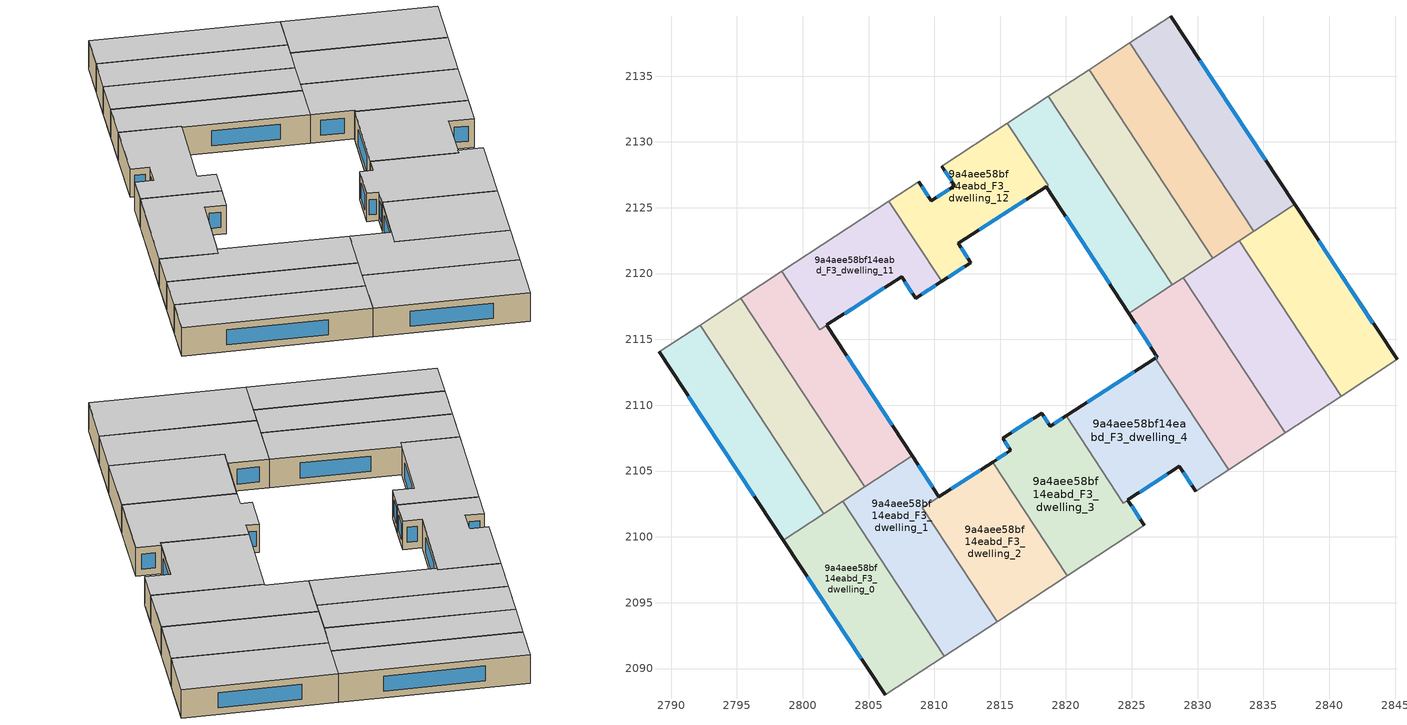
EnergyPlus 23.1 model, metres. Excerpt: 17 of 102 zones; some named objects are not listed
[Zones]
9a4aee58bf14eabd_F3_dwelling_0
 floor to 9a4aee58bf14eabd_F2_dwelling_0 (EU_floor_Construction): 2803.04,2102.7 2810.77,2090.94 2806.28,2088 2798.53,2099.74 z9
 wall outside (EU_wall_Construction): 2798.53,2099.74 2806.28,2088 z9:12
 wall to 9a4aee58bf14eabd_F3_dwelling_1 (EU_wall_Construction): 2810.77,2090.94 2803.04,2102.7 z9:12
 wall adiabatic (EU_wall_Construction): 2806.28,2088 2810.77,2090.94 z9:12
 wall to 9a4aee58bf14eabd_F3_dwelling_8 (EU_wall_Construction): 2801.61,2101.76 2798.53,2099.74 z9:12
 wall to 9a4aee58bf14eabd_F3_dwelling_9 (EU_wall_Construction): 2803.04,2102.7 2801.61,2101.76 z9:12
 window (EU_Window_Construction): 2800.35,2096.98 2804.46,2090.75 z9.7:11.3
 ceiling to 9a4aee58bf14eabd_F4_dwelling_0 (EU_floor_Construction): 2810.77,2090.94 2803.04,2102.7 2798.53,2099.74 2806.28,2088 z12
9a4aee58bf14eabd_F3_dwelling_1
 floor to 9a4aee58bf14eabd_F2_dwelling_1 (EU_floor_Construction): 2814.44,2105.68 2809.09,2102.21 2814.77,2093.56 2810.77,2090.94 2803.04,2102.7 2808.3,2106.16 2810.34,2103.03 z9
 wall outside (EU_wall_Construction): 2814.44,2105.68 2810.34,2103.03 2808.3,2106.16 z9:12
 wall to 9a4aee58bf14eabd_F3_dwelling_2 (EU_wall_Construction): 2814.77,2093.56 2809.09,2102.21 2814.44,2105.68 z9:12
 wall adiabatic (EU_wall_Construction): 2810.77,2090.94 2814.77,2093.56 z9:12
 wall to 9a4aee58bf14eabd_F3_dwelling_10 (EU_wall_Construction): 2808.3,2106.16 2804.71,2103.8 z9:12
 wall to 9a4aee58bf14eabd_F3_dwelling_9 (EU_wall_Construction): 2804.71,2103.8 2803.04,2102.7 z9:12
 window (EU_Window_Construction): 2809.86,2103.76 2808.78,2105.42 / 2813.48,2105.06 2811.3,2103.65 z9.7:11.3
 ceiling to 9a4aee58bf14eabd_F4_dwelling_1 (EU_floor_Construction): 2814.77,2093.56 2809.09,2102.21 2814.44,2105.68 2810.34,2103.03 2808.3,2106.16 2803.04,2102.7 2810.77,2090.94 z12
9a4aee58bf14eabd_F3_dwelling_10
 floor to 9a4aee58bf14eabd_F2_dwelling_10 (EU_floor_Construction): 2801.84,2116.09 2808.3,2106.16 2804.71,2103.8 2795.3,2118.13 2798.4,2120.16 2801.3,2115.75 z9
 wall outside (EU_wall_Construction): 2808.3,2106.16 2801.84,2116.09 z9:12
 wall to 9a4aee58bf14eabd_F3_dwelling_9 (EU_wall_Construction): 2795.3,2118.13 2804.71,2103.8 z9:12
 wall adiabatic (EU_wall_Construction): 2798.4,2120.16 2795.3,2118.13 z9:12
 wall to 9a4aee58bf14eabd_F3_dwelling_11 (EU_wall_Construction): 2801.84,2116.09 2801.3,2115.75 2798.4,2120.16 z9:12
 window (EU_Window_Construction): 2806.79,2108.49 2803.36,2113.76 z9.7:11.3
 ceiling to 9a4aee58bf14eabd_F4_dwelling_10 (EU_floor_Construction): 2808.3,2106.16 2801.84,2116.09 2801.3,2115.75 2798.4,2120.16 2795.3,2118.13 2804.71,2103.8 z12
9a4aee58bf14eabd_F3_dwelling_11
 floor to 9a4aee58bf14eabd_F2_dwelling_11 (EU_floor_Construction): 2806.55,2125.5 2810.55,2119.4 2808.59,2118.13 2807.52,2119.77 2801.3,2115.75 2798.4,2120.16 z9
 wall outside (EU_wall_Construction): 2801.84,2116.1 2807.52,2119.77 2808.59,2118.13 2810.55,2119.4 z9:12
 wall adiabatic (EU_wall_Construction): 2806.55,2125.5 2798.4,2120.16 z9:12
 wall to 9a4aee58bf14eabd_F3_dwelling_12 (EU_wall_Construction): 2810.55,2119.4 2806.55,2125.5 z9:12
 window (EU_Window_Construction): 2809.05,2118.43 2810.09,2119.1 / 2807.77,2119.38 2808.34,2118.51 / 2803.18,2116.96 2806.19,2118.91 z9.7:11.3
 ceiling to 9a4aee58bf14eabd_F4_dwelling_11 (EU_floor_Construction): 2808.59,2118.13 2810.55,2119.4 2806.55,2125.5 2798.4,2120.16 2801.3,2115.75 2807.52,2119.77 z12
9a4aee58bf14eabd_F3_dwelling_12
 floor to 9a4aee58bf14eabd_F2_dwelling_12 (EU_floor_Construction): 2815.55,2131.43 2818.66,2126.71 2818.51,2126.61 2811.83,2122.3 2812.78,2120.84 2810.55,2119.4 2806.55,2125.5 2808.81,2126.99 2809.78,2125.52 2811.56,2126.69 2810.58,2128.17 z9
 wall outside (EU_wall_Construction): 2810.55,2119.4 2812.78,2120.84 2811.83,2122.3 2818.51,2126.61 / 2810.58,2128.17 2811.56,2126.69 2809.78,2125.52 2808.81,2126.99 z9:12
 wall adiabatic (EU_wall_Construction): 2808.81,2126.99 2806.55,2125.5 / 2815.55,2131.43 2810.58,2128.17 z9:12
 wall to 9a4aee58bf14eabd_F3_dwelling_13 (EU_wall_Construction): 2818.65,2126.71 2815.55,2131.43 / 2818.51,2126.61 2818.66,2126.71 z9:12
 window (EU_Window_Construction): 2811.08,2119.74 2812.25,2120.5 / 2809.55,2125.86 2809.04,2126.64 / 2811.14,2126.41 2810.2,2125.79 / 2810.81,2127.82 2811.33,2127.03 / 2813.39,2123.31 2816.94,2125.6 / 2812.55,2121.18 2812.05,2121.96 z9.7:11.3
 ceiling to 9a4aee58bf14eabd_F4_dwelling_12 (EU_floor_Construction): 2812.78,2120.84 2811.83,2122.3 2818.51,2126.61 2818.66,2126.71 2815.55,2131.43 2810.58,2128.17 2811.56,2126.69 2809.78,2125.52 2808.81,2126.99 2806.55,2125.5 2810.55,2119.4 z12
9a4aee58bf14eabd_F3_dwelling_13
 floor to 9a4aee58bf14eabd_F2_dwelling_13 (EU_floor_Construction): 2818.65,2133.46 2828.07,2119.14 2824.97,2117.1 2824.78,2116.98 2818.51,2126.61 2818.66,2126.71 2815.55,2131.43 z9
 wall outside (EU_wall_Construction): 2818.51,2126.61 2824.78,2116.98 z9:12
 wall adiabatic (EU_wall_Construction): 2818.65,2133.46 2815.55,2131.43 z9:12
 wall to 9a4aee58bf14eabd_F3_dwelling_14 (EU_wall_Construction): 2828.07,2119.14 2818.65,2133.46 z9:12
 wall to 9a4aee58bf14eabd_F3_dwelling_5 (EU_wall_Construction): 2824.97,2117.1 2828.07,2119.14 / 2824.78,2116.98 2824.96,2117.1 z9:12
 window (EU_Window_Construction): 2819.98,2124.35 2823.31,2119.24 z9.7:11.3
 ceiling to 9a4aee58bf14eabd_F4_dwelling_13 (EU_floor_Construction): 2828.07,2119.14 2818.65,2133.46 2815.55,2131.43 2818.66,2126.71 2818.51,2126.61 2824.78,2116.98 2824.97,2117.1 z12
9a4aee58bf14eabd_F3_dwelling_14
 floor to 9a4aee58bf14eabd_F2_dwelling_14 (EU_floor_Construction): 2821.76,2135.5 2831.16,2121.17 2828.07,2119.14 2818.65,2133.46 z9
 wall adiabatic (EU_wall_Construction): 2821.76,2135.5 2818.65,2133.46 z9:12
 wall to 9a4aee58bf14eabd_F3_dwelling_15 (EU_wall_Construction): 2831.16,2121.17 2821.76,2135.5 z9:12
 wall to 9a4aee58bf14eabd_F3_dwelling_6 (EU_wall_Construction): 2828.91,2119.69 2831.16,2121.17 z9:12
 wall to 9a4aee58bf14eabd_F3_dwelling_5 (EU_wall_Construction): 2828.07,2119.14 2828.91,2119.69 z9:12
 ceiling to 9a4aee58bf14eabd_F4_dwelling_14 (EU_floor_Construction): 2831.16,2121.17 2821.76,2135.5 2818.65,2133.46 2828.07,2119.14 z12
9a4aee58bf14eabd_F3_dwelling_15
 floor to 9a4aee58bf14eabd_F2_dwelling_15 (EU_floor_Construction): 2824.86,2137.53 2834.27,2123.21 2831.16,2121.17 2821.76,2135.5 z9
 wall adiabatic (EU_wall_Construction): 2824.86,2137.53 2821.76,2135.5 z9:12
 wall to 9a4aee58bf14eabd_F3_dwelling_16 (EU_wall_Construction): 2834.27,2123.21 2824.86,2137.53 z9:12
 wall to 9a4aee58bf14eabd_F3_dwelling_7 (EU_wall_Construction): 2833.15,2122.48 2834.27,2123.21 z9:12
 wall to 9a4aee58bf14eabd_F3_dwelling_6 (EU_wall_Construction): 2831.17,2121.17 2833.15,2122.48 z9:12
 ceiling to 9a4aee58bf14eabd_F4_dwelling_15 (EU_floor_Construction): 2834.27,2123.21 2824.86,2137.53 2821.76,2135.5 2831.16,2121.17 z12
9a4aee58bf14eabd_F3_dwelling_16
 floor to 9a4aee58bf14eabd_F2_dwelling_16 (EU_floor_Construction): 2827.95,2139.56 2837.38,2125.25 2834.27,2123.21 2824.86,2137.53 z9
 wall outside (EU_wall_Construction): 2837.38,2125.25 2827.95,2139.56 z9:12
 wall adiabatic (EU_wall_Construction): 2827.95,2139.56 2824.86,2137.53 z9:12
 wall to 9a4aee58bf14eabd_F3_dwelling_7 (EU_wall_Construction): 2834.27,2123.21 2837.38,2125.25 z9:12
 window (EU_Window_Construction): 2835.16,2128.61 2830.16,2136.2 z9.7:11.3
 ceiling to 9a4aee58bf14eabd_F4_dwelling_16 (EU_floor_Construction): 2837.38,2125.25 2827.95,2139.56 2824.86,2137.53 2834.27,2123.21 z12
9a4aee58bf14eabd_F3_dwelling_2
 floor to 9a4aee58bf14eabd_F2_dwelling_2 (EU_floor_Construction): 2814.44,2105.68 2820.1,2097.06 2814.77,2093.56 2809.09,2102.21 z9
 wall adiabatic (EU_wall_Construction): 2814.77,2093.56 2820.1,2097.06 z9:12
 wall to 9a4aee58bf14eabd_F3_dwelling_3 (EU_wall_Construction): 2820.1,2097.06 2814.44,2105.68 z9:12
 ceiling to 9a4aee58bf14eabd_F4_dwelling_2 (EU_floor_Construction): 2820.1,2097.06 2814.44,2105.68 2809.09,2102.21 2814.77,2093.56 z12
9a4aee58bf14eabd_F3_dwelling_3
 floor to 9a4aee58bf14eabd_F2_dwelling_3 (EU_floor_Construction): 2820,2109.18 2824.34,2102.57 2824.69,2102.8 2825.95,2100.89 2820.1,2097.06 2814.43,2105.68 2815.8,2106.57 2815.2,2107.49 2818.16,2109.41 2818.81,2108.42 z9
 wall outside (EU_wall_Construction): 2820,2109.18 2818.81,2108.42 2818.16,2109.41 2815.2,2107.49 2815.8,2106.57 2814.44,2105.68 / 2825.95,2100.89 2824.69,2102.8 z9:12
 wall adiabatic (EU_wall_Construction): 2820.1,2097.06 2825.95,2100.89 z9:12
 wall to 9a4aee58bf14eabd_F3_dwelling_4 (EU_wall_Construction): 2824.69,2102.8 2824.34,2102.57 2820,2109.18 z9:12
 window (EU_Window_Construction): 2815.34,2107.27 2815.66,2106.78 / 2817.46,2108.96 2815.89,2107.94 / 2818.66,2108.65 2818.31,2109.18 / 2819.72,2109 2819.09,2108.6 / 2825.65,2101.34 2824.98,2102.35 / 2815.48,2106.36 2814.76,2105.89 z9.7:11.3
 ceiling to 9a4aee58bf14eabd_F4_dwelling_3 (EU_floor_Construction): 2825.95,2100.89 2824.69,2102.8 2824.34,2102.57 2820,2109.18 2818.81,2108.42 2818.16,2109.41 2815.2,2107.49 2815.8,2106.57 2814.43,2105.68 2820.1,2097.06 z12
9a4aee58bf14eabd_F3_dwelling_4
 floor to 9a4aee58bf14eabd_F2_dwelling_4 (EU_floor_Construction): 2826.8,2113.57 2832.36,2105.1 2829.86,2103.46 2828.6,2105.37 2824.34,2102.57 2820,2109.18 z9
 wall outside (EU_wall_Construction): 2826.8,2113.57 2820,2109.18 / 2824.69,2102.8 2828.6,2105.37 2829.86,2103.46 z9:12
 wall to 9a4aee58bf14eabd_F3_dwelling_5 (EU_wall_Construction): 2832.36,2105.1 2826.8,2113.57 z9:12
 wall adiabatic (EU_wall_Construction): 2829.86,2103.46 2832.36,2105.1 z9:12
 window (EU_Window_Construction): 2825.2,2112.54 2821.6,2110.21 / 2828.9,2104.92 2829.56,2103.91 / 2825.61,2103.41 2827.68,2104.77 z9.7:11.3
 ceiling to 9a4aee58bf14eabd_F4_dwelling_4 (EU_floor_Construction): 2832.36,2105.1 2826.8,2113.57 2820,2109.18 2824.34,2102.57 2828.6,2105.37 2829.86,2103.46 z12
9a4aee58bf14eabd_F3_dwelling_5
 floor to 9a4aee58bf14eabd_F2_dwelling_5 (EU_floor_Construction): 2828.91,2119.69 2836.65,2107.91 2832.36,2105.1 2826.8,2113.57 2826.94,2113.66 2824.78,2116.98 z9
 wall outside (EU_wall_Construction): 2824.78,2116.98 2826.94,2113.66 2826.8,2113.57 z9:12
 wall to 9a4aee58bf14eabd_F3_dwelling_6 (EU_wall_Construction): 2836.65,2107.91 2828.91,2119.69 z9:12
 wall adiabatic (EU_wall_Construction): 2832.36,2105.1 2836.65,2107.91 z9:12
 window (EU_Window_Construction): 2825.29,2116.2 2826.43,2114.44 / 2826.91,2113.64 2826.83,2113.59 z9.7:11.3
 ceiling to 9a4aee58bf14eabd_F4_dwelling_5 (EU_floor_Construction): 2836.65,2107.91 2828.91,2119.69 2824.78,2116.98 2826.94,2113.66 2826.8,2113.57 2832.36,2105.1 z12
9a4aee58bf14eabd_F3_dwelling_6
 floor to 9a4aee58bf14eabd_F2_dwelling_6 (EU_floor_Construction): 2833.15,2122.48 2840.89,2110.69 2836.65,2107.91 2828.91,2119.69 z9
 wall to 9a4aee58bf14eabd_F3_dwelling_7 (EU_wall_Construction): 2840.89,2110.69 2833.15,2122.48 z9:12
 wall adiabatic (EU_wall_Construction): 2836.65,2107.91 2840.89,2110.69 z9:12
 ceiling to 9a4aee58bf14eabd_F4_dwelling_6 (EU_floor_Construction): 2840.89,2110.69 2833.15,2122.48 2828.91,2119.69 2836.65,2107.91 z12
9a4aee58bf14eabd_F3_dwelling_7
 floor to 9a4aee58bf14eabd_F2_dwelling_7 (EU_floor_Construction): 2837.38,2125.25 2845.15,2113.48 2840.89,2110.69 2833.15,2122.48 z9
 wall outside (EU_wall_Construction): 2845.15,2113.48 2837.38,2125.25 z9:12
 wall adiabatic (EU_wall_Construction): 2840.89,2110.69 2845.15,2113.48 z9:12
 window (EU_Window_Construction): 2843.32,2116.25 2839.2,2122.49 z9.7:11.3
 ceiling to 9a4aee58bf14eabd_F4_dwelling_7 (EU_floor_Construction): 2845.15,2113.48 2837.38,2125.25 2833.15,2122.48 2840.89,2110.69 z12
9a4aee58bf14eabd_F3_dwelling_8
 floor to 9a4aee58bf14eabd_F2_dwelling_8 (EU_floor_Construction): 2792.2,2116.09 2801.61,2101.76 2798.53,2099.74 2789.09,2114.05 z9
 wall outside (EU_wall_Construction): 2789.09,2114.05 2798.53,2099.74 z9:12
 wall to 9a4aee58bf14eabd_F3_dwelling_9 (EU_wall_Construction): 2801.61,2101.76 2792.2,2116.09 z9:12
 wall adiabatic (EU_wall_Construction): 2792.2,2116.09 2789.09,2114.05 z9:12
 window (EU_Window_Construction): 2791.3,2110.69 2796.31,2103.1 z9.7:11.3
 ceiling to 9a4aee58bf14eabd_F4_dwelling_8 (EU_floor_Construction): 2801.61,2101.76 2792.2,2116.09 2789.09,2114.05 2798.53,2099.74 z12
9a4aee58bf14eabd_F3_dwelling_9
 floor to 9a4aee58bf14eabd_F2_dwelling_9 (EU_floor_Construction): 2795.3,2118.13 2804.71,2103.8 2801.61,2101.76 2792.2,2116.09 z9
 wall adiabatic (EU_wall_Construction): 2795.3,2118.13 2792.2,2116.09 z9:12
 ceiling to 9a4aee58bf14eabd_F4_dwelling_9 (EU_floor_Construction): 2804.71,2103.8 2795.3,2118.13 2792.2,2116.09 2801.61,2101.76 z12
[Building]
EU S2 Campaign: North Axis=0; Terrain=City; Solar Distribution=FullExterior
[Site:Location]
Budapest.Ferenc.Liszt.Intl.AP: Latitude=47.437; Longitude=19.256; Time Zone=1; Elevation=185
[SizingPeriod:WeatherFileDays]
AnnualSizingPeriod: Begin Month=1; Begin Day of Month=1; End Month=12; End Day of Month=31; Day of Week for Start Day=Monday; Use Weather File Daylight Saving Period=No; Use Weather File Rain and Snow Indicators=No
[MATERIAL]
EU_InternalMass_Material: Roughness=MediumRough; Thickness=0.1; Conductivity=1; Density=1800; Specific Heat=900; Thermal Absorptance=0.9; Solar Absorptance=0.7; Visible Absorptance=0.7
[MATERIAL:NOMASS] Roughness=MediumRough; Thermal Absorptance=0.9; Solar Absorptance=0.7; Visible Absorptance=0.7
Name | Thermal Resistance
EU_wall_NoMass | 0.832559
EU_floor_NoMass | 0.872794
[WINDOWMATERIAL:SIMPLEGLAZINGSYSTEM]
EU_Window_SimpleGlazing: UFactor=2.79869; Solar Heat Gain Coefficient=0.75; Visible Transmittance=0.75
[CONSTRUCTION]
EU_wall_Construction: EU_wall_NoMass
EU_floor_Construction: EU_floor_NoMass
EU_Window_Construction: EU_Window_SimpleGlazing
EU_InternalMass_Construction: EU_InternalMass_Material
[ZONE] Type=1; Multiplier=1; Ceiling Height=autocalculate; Floor Area=autocalculate; Part of Total Floor Area=Yes
Name | Volume
9a4aee58bf14eabd_F3_dwelling_0 | 227.247
9a4aee58bf14eabd_F3_dwelling_1 | 218.801
9a4aee58bf14eabd_F3_dwelling_10 | 212.561
9a4aee58bf14eabd_F3_dwelling_11 | 168.898
9a4aee58bf14eabd_F3_dwelling_12 | 183.896
9a4aee58bf14eabd_F3_dwelling_13 | 197.55
9a4aee58bf14eabd_F3_dwelling_14 | 190.714
9a4aee58bf14eabd_F3_dwelling_15 | 190.707
9a4aee58bf14eabd_F3_dwelling_16 | 190.731
9a4aee58bf14eabd_F3_dwelling_2 | 197.607
9a4aee58bf14eabd_F3_dwelling_3 | 217.381
9a4aee58bf14eabd_F3_dwelling_4 | 211.732
9a4aee58bf14eabd_F3_dwelling_5 | 214.579
9a4aee58bf14eabd_F3_dwelling_6 | 214.537
9a4aee58bf14eabd_F3_dwelling_7 | 214.594
9a4aee58bf14eabd_F3_dwelling_8 | 190.721
9a4aee58bf14eabd_F3_dwelling_9 | 190.744
[INTERNALMASS] Construction=EU_InternalMass_Construction
Name | Zone or ZoneList | Surface Area
9a4aee58bf14eabd_F3_dwelling_0_EU_InternalMass | 9a4aee58bf14eabd_F3_dwelling_0 | 75.7475
9a4aee58bf14eabd_F3_dwelling_1_EU_InternalMass | 9a4aee58bf14eabd_F3_dwelling_1 | 72.9458
9a4aee58bf14eabd_F3_dwelling_2_EU_InternalMass | 9a4aee58bf14eabd_F3_dwelling_2 | 65.8761
9a4aee58bf14eabd_F3_dwelling_3_EU_InternalMass | 9a4aee58bf14eabd_F3_dwelling_3 | 72.4599
9a4aee58bf14eabd_F3_dwelling_4_EU_InternalMass | 9a4aee58bf14eabd_F3_dwelling_4 | 70.5769
9a4aee58bf14eabd_F3_dwelling_5_EU_InternalMass | 9a4aee58bf14eabd_F3_dwelling_5 | 71.5262
9a4aee58bf14eabd_F3_dwelling_6_EU_InternalMass | 9a4aee58bf14eabd_F3_dwelling_6 | 71.5124
9a4aee58bf14eabd_F3_dwelling_7_EU_InternalMass | 9a4aee58bf14eabd_F3_dwelling_7 | 71.5313
9a4aee58bf14eabd_F3_dwelling_8_EU_InternalMass | 9a4aee58bf14eabd_F3_dwelling_8 | 63.5737
9a4aee58bf14eabd_F3_dwelling_9_EU_InternalMass | 9a4aee58bf14eabd_F3_dwelling_9 | 63.5814
9a4aee58bf14eabd_F3_dwelling_10_EU_InternalMass | 9a4aee58bf14eabd_F3_dwelling_10 | 70.8535
9a4aee58bf14eabd_F3_dwelling_11_EU_InternalMass | 9a4aee58bf14eabd_F3_dwelling_11 | 56.3
9a4aee58bf14eabd_F3_dwelling_12_EU_InternalMass | 9a4aee58bf14eabd_F3_dwelling_12 | 61.2978
9a4aee58bf14eabd_F3_dwelling_13_EU_InternalMass | 9a4aee58bf14eabd_F3_dwelling_13 | 65.8502
9a4aee58bf14eabd_F3_dwelling_14_EU_InternalMass | 9a4aee58bf14eabd_F3_dwelling_14 | 63.5712
9a4aee58bf14eabd_F3_dwelling_15_EU_InternalMass | 9a4aee58bf14eabd_F3_dwelling_15 | 63.5691
9a4aee58bf14eabd_F3_dwelling_16_EU_InternalMass | 9a4aee58bf14eabd_F3_dwelling_16 | 63.577
[OTHEREQUIPMENT] Fuel Type=Electricity; Design Level Calculation Method=Watts/Area; Power per Zone Floor Area=1; Fraction Latent=0; Fraction Radiant=0; Fraction Lost=0; Carbon Dioxide Generation Rate=0; EndUse Subcategory=EU_Step8_InternalGains
Name | Zone or ZoneList or Space or SpaceList | Schedule
EU_Step8_InternalGain_9a4aee58bf14eabd_F3_dwelling_0_f000 | 9a4aee58bf14eabd_F3_dwelling_0 | EU_Step8_GainSchedule_9a4aee58bf14eabd_F3_dwelling_0_f000
EU_Step8_InternalGain_9a4aee58bf14eabd_F3_dwelling_1_f000 | 9a4aee58bf14eabd_F3_dwelling_1 | EU_Step8_GainSchedule_9a4aee58bf14eabd_F3_dwelling_1_f000
EU_Step8_InternalGain_9a4aee58bf14eabd_F3_dwelling_2_f000 | 9a4aee58bf14eabd_F3_dwelling_2 | EU_Step8_GainSchedule_9a4aee58bf14eabd_F3_dwelling_2_f000
EU_Step8_InternalGain_9a4aee58bf14eabd_F3_dwelling_3_f000 | 9a4aee58bf14eabd_F3_dwelling_3 | EU_Step8_GainSchedule_9a4aee58bf14eabd_F3_dwelling_3_f000
EU_Step8_InternalGain_9a4aee58bf14eabd_F3_dwelling_4_f000 | 9a4aee58bf14eabd_F3_dwelling_4 | EU_Step8_GainSchedule_9a4aee58bf14eabd_F3_dwelling_4_f000
EU_Step8_InternalGain_9a4aee58bf14eabd_F3_dwelling_5_f000 | 9a4aee58bf14eabd_F3_dwelling_5 | EU_Step8_GainSchedule_9a4aee58bf14eabd_F3_dwelling_5_f000
EU_Step8_InternalGain_9a4aee58bf14eabd_F3_dwelling_6_f000 | 9a4aee58bf14eabd_F3_dwelling_6 | EU_Step8_GainSchedule_9a4aee58bf14eabd_F3_dwelling_6_f000
EU_Step8_InternalGain_9a4aee58bf14eabd_F3_dwelling_7_f000 | 9a4aee58bf14eabd_F3_dwelling_7 | EU_Step8_GainSchedule_9a4aee58bf14eabd_F3_dwelling_7_f000
EU_Step8_InternalGain_9a4aee58bf14eabd_F3_dwelling_8_f000 | 9a4aee58bf14eabd_F3_dwelling_8 | EU_Step8_GainSchedule_9a4aee58bf14eabd_F3_dwelling_8_f000
EU_Step8_InternalGain_9a4aee58bf14eabd_F3_dwelling_9_f000 | 9a4aee58bf14eabd_F3_dwelling_9 | EU_Step8_GainSchedule_9a4aee58bf14eabd_F3_dwelling_9_f000
EU_Step8_InternalGain_9a4aee58bf14eabd_F3_dwelling_10_f000 | 9a4aee58bf14eabd_F3_dwelling_10 | EU_Step8_GainSchedule_9a4aee58bf14eabd_F3_dwelling_10_f000
EU_Step8_InternalGain_9a4aee58bf14eabd_F3_dwelling_11_f000 | 9a4aee58bf14eabd_F3_dwelling_11 | EU_Step8_GainSchedule_9a4aee58bf14eabd_F3_dwelling_11_f000
EU_Step8_InternalGain_9a4aee58bf14eabd_F3_dwelling_12_f000 | 9a4aee58bf14eabd_F3_dwelling_12 | EU_Step8_GainSchedule_9a4aee58bf14eabd_F3_dwelling_12_f000
EU_Step8_InternalGain_9a4aee58bf14eabd_F3_dwelling_13_f000 | 9a4aee58bf14eabd_F3_dwelling_13 | EU_Step8_GainSchedule_9a4aee58bf14eabd_F3_dwelling_13_f000
EU_Step8_InternalGain_9a4aee58bf14eabd_F3_dwelling_14_f000 | 9a4aee58bf14eabd_F3_dwelling_14 | EU_Step8_GainSchedule_9a4aee58bf14eabd_F3_dwelling_14_f000
EU_Step8_InternalGain_9a4aee58bf14eabd_F3_dwelling_15_f000 | 9a4aee58bf14eabd_F3_dwelling_15 | EU_Step8_GainSchedule_9a4aee58bf14eabd_F3_dwelling_15_f000
EU_Step8_InternalGain_9a4aee58bf14eabd_F3_dwelling_16_f000 | 9a4aee58bf14eabd_F3_dwelling_16 | EU_Step8_GainSchedule_9a4aee58bf14eabd_F3_dwelling_16_f000
[ZONEVENTILATION:DESIGNFLOWRATE] Schedule=EU_AlwaysOn; Design Flow Rate Calculation Method=AirChanges/Hour; Air Changes per Hour=0.475469; Ventilation Type=Natural; Fan Pressure Rise=0; Fan Total Efficiency=1; Constant Term Coefficient=1; Temperature Term Coefficient=0; Velocity Term Coefficient=0; Velocity Squared Term Coefficient=0; Minimum Indoor Temperature=-100; Maximum Indoor Temperature=100; Delta Temperature=-100; Minimum Outdoor Temperature=-100; Maximum Outdoor Temperature=100; Maximum Wind Speed=40
Name | Zone or ZoneList or Space or SpaceList
EU_ConstantAir_9a4aee58bf14eabd_F3_dwelling_0 | 9a4aee58bf14eabd_F3_dwelling_0
EU_ConstantAir_9a4aee58bf14eabd_F3_dwelling_1 | 9a4aee58bf14eabd_F3_dwelling_1
EU_ConstantAir_9a4aee58bf14eabd_F3_dwelling_2 | 9a4aee58bf14eabd_F3_dwelling_2
EU_ConstantAir_9a4aee58bf14eabd_F3_dwelling_3 | 9a4aee58bf14eabd_F3_dwelling_3
EU_ConstantAir_9a4aee58bf14eabd_F3_dwelling_4 | 9a4aee58bf14eabd_F3_dwelling_4
EU_ConstantAir_9a4aee58bf14eabd_F3_dwelling_5 | 9a4aee58bf14eabd_F3_dwelling_5
EU_ConstantAir_9a4aee58bf14eabd_F3_dwelling_6 | 9a4aee58bf14eabd_F3_dwelling_6
EU_ConstantAir_9a4aee58bf14eabd_F3_dwelling_7 | 9a4aee58bf14eabd_F3_dwelling_7
EU_ConstantAir_9a4aee58bf14eabd_F3_dwelling_8 | 9a4aee58bf14eabd_F3_dwelling_8
EU_ConstantAir_9a4aee58bf14eabd_F3_dwelling_9 | 9a4aee58bf14eabd_F3_dwelling_9
EU_ConstantAir_9a4aee58bf14eabd_F3_dwelling_10 | 9a4aee58bf14eabd_F3_dwelling_10
EU_ConstantAir_9a4aee58bf14eabd_F3_dwelling_11 | 9a4aee58bf14eabd_F3_dwelling_11
EU_ConstantAir_9a4aee58bf14eabd_F3_dwelling_12 | 9a4aee58bf14eabd_F3_dwelling_12
EU_ConstantAir_9a4aee58bf14eabd_F3_dwelling_13 | 9a4aee58bf14eabd_F3_dwelling_13
EU_ConstantAir_9a4aee58bf14eabd_F3_dwelling_14 | 9a4aee58bf14eabd_F3_dwelling_14
EU_ConstantAir_9a4aee58bf14eabd_F3_dwelling_15 | 9a4aee58bf14eabd_F3_dwelling_15
EU_ConstantAir_9a4aee58bf14eabd_F3_dwelling_16 | 9a4aee58bf14eabd_F3_dwelling_16
[HVACTEMPLATE:ZONE:IDEALLOADSAIRSYSTEM] System Availability Schedule=EU_AlwaysOn; Maximum Heating Supply Air Temperature=50; Minimum Cooling Supply Air Temperature=13; Maximum Heating Supply Air Humidity Ratio=0.0156; Minimum Cooling Supply Air Humidity Ratio=0.0077; Heating Limit=NoLimit; Cooling Limit=NoLimit; Heating Availability Schedule=EU_AlwaysOn; Cooling Availability Schedule=EU_CoolingOff; Dehumidification Control Type=ConstantSensibleHeatRatio; Cooling Sensible Heat Ratio=0.7; Dehumidification Setpoint=60; Humidification Control Type=None; Humidification Setpoint=30; Outdoor Air Method=None; Outdoor Air Flow Rate per Person=0.00944; Outdoor Air Flow Rate per Zone Floor Area=0; Outdoor Air Flow Rate per Zone=0; Demand Controlled Ventilation Type=None; Outdoor Air Economizer Type=NoEconomizer; Heat Recovery Type=None; Sensible Heat Recovery Effectiveness=0.7; Latent Heat Recovery Effectiveness=0.65
Name | Template Thermostat
9a4aee58bf14eabd_F3_dwelling_0 | EU_HeatOnly_9a4aee58bf14eabd_F3_dwelling_0
9a4aee58bf14eabd_F3_dwelling_1 | EU_HeatOnly_9a4aee58bf14eabd_F3_dwelling_1
9a4aee58bf14eabd_F3_dwelling_2 | EU_HeatOnly_9a4aee58bf14eabd_F3_dwelling_2
9a4aee58bf14eabd_F3_dwelling_3 | EU_HeatOnly_9a4aee58bf14eabd_F3_dwelling_3
9a4aee58bf14eabd_F3_dwelling_4 | EU_HeatOnly_9a4aee58bf14eabd_F3_dwelling_4
9a4aee58bf14eabd_F3_dwelling_5 | EU_HeatOnly_9a4aee58bf14eabd_F3_dwelling_5
9a4aee58bf14eabd_F3_dwelling_6 | EU_HeatOnly_9a4aee58bf14eabd_F3_dwelling_6
9a4aee58bf14eabd_F3_dwelling_7 | EU_HeatOnly_9a4aee58bf14eabd_F3_dwelling_7
9a4aee58bf14eabd_F3_dwelling_8 | EU_HeatOnly_9a4aee58bf14eabd_F3_dwelling_8
9a4aee58bf14eabd_F3_dwelling_9 | EU_HeatOnly_9a4aee58bf14eabd_F3_dwelling_9
9a4aee58bf14eabd_F3_dwelling_10 | EU_HeatOnly_9a4aee58bf14eabd_F3_dwelling_10
9a4aee58bf14eabd_F3_dwelling_11 | EU_HeatOnly_9a4aee58bf14eabd_F3_dwelling_11
9a4aee58bf14eabd_F3_dwelling_12 | EU_HeatOnly_9a4aee58bf14eabd_F3_dwelling_12
9a4aee58bf14eabd_F3_dwelling_13 | EU_HeatOnly_9a4aee58bf14eabd_F3_dwelling_13
9a4aee58bf14eabd_F3_dwelling_14 | EU_HeatOnly_9a4aee58bf14eabd_F3_dwelling_14
9a4aee58bf14eabd_F3_dwelling_15 | EU_HeatOnly_9a4aee58bf14eabd_F3_dwelling_15
9a4aee58bf14eabd_F3_dwelling_16 | EU_HeatOnly_9a4aee58bf14eabd_F3_dwelling_16
[SIZING:ZONE] Zone Cooling Design Supply Air Temperature Input Method=SupplyAirTemperature; Zone Cooling Design Supply Air Temperature=13; Zone Heating Design Supply Air Temperature Input Method=SupplyAirTemperature; Zone Heating Design Supply Air Temperature=50; Zone Cooling Design Supply Air Humidity Ratio=0.008; Zone Heating Design Supply Air Humidity Ratio=0.008; Cooling Design Air Flow Method=DesignDay; Cooling Design Air Flow Rate=0; Cooling Minimum Air Flow per Zone Floor Area=0.000762; Cooling Minimum Air Flow=0; Cooling Minimum Air Flow Fraction=0.2; Heating Design Air Flow Method=DesignDay; Heating Design Air Flow Rate=0; Heating Maximum Air Flow per Zone Floor Area=0.002032; Heating Maximum Air Flow=0.141576; Heating Maximum Air Flow Fraction=0.3; Account for Dedicated Outdoor Air System=No; Dedicated Outdoor Air System Control Strategy=NeutralSupplyAir; Dedicated Outdoor Air Low Setpoint Temperature for Design=autosize; Dedicated Outdoor Air High Setpoint Temperature for Design=autosize; Zone Load Sizing Method=Sensible Load Only No Latent Load; Zone Latent Cooling Design Supply Air Humidity Ratio Input Method=HumidityRatioDifference; Zone Cooling Design Supply Air Humidity Ratio Difference=0.005; Zone Latent Heating Design Supply Air Humidity Ratio Input Method=HumidityRatioDifference; Zone Humidification Design Supply Air Humidity Ratio Difference=0.005
9a4aee58bf14eabd_F3_dwelling_0; 9a4aee58bf14eabd_F3_dwelling_1; 9a4aee58bf14eabd_F3_dwelling_2; 9a4aee58bf14eabd_F3_dwelling_3; 9a4aee58bf14eabd_F3_dwelling_4; 9a4aee58bf14eabd_F3_dwelling_5; 9a4aee58bf14eabd_F3_dwelling_6; 9a4aee58bf14eabd_F3_dwelling_7; 9a4aee58bf14eabd_F3_dwelling_8; 9a4aee58bf14eabd_F3_dwelling_9; 9a4aee58bf14eabd_F3_dwelling_10; 9a4aee58bf14eabd_F3_dwelling_11; 9a4aee58bf14eabd_F3_dwelling_12; 9a4aee58bf14eabd_F3_dwelling_13; 9a4aee58bf14eabd_F3_dwelling_14; 9a4aee58bf14eabd_F3_dwelling_15; 9a4aee58bf14eabd_F3_dwelling_16
[SCHEDULE:CONSTANT]
Name | Hourly Value
EU_AlwaysOn | 1
EU_CoolingOff | 0
[SCHEDULE:FILE] Column Number=1; Rows to Skip at Top=0; Number of Hours of Data=8760; Column Separator=Comma; Interpolate to Timestep=No; Minutes per Item=60; Adjust Schedule for Daylight Savings=Yes
Name | File
EU_Step8_GainSchedule_9a4aee58bf14eabd_F3_dwelling_0_f000 | ../../schedules/9a4aee58bf14eabd/9a4aee58bf14eabd_F3_dwelling_0_f000_gain.csv
EU_Step8_GainSchedule_9a4aee58bf14eabd_F3_dwelling_1_f000 | ../../schedules/9a4aee58bf14eabd/9a4aee58bf14eabd_F3_dwelling_1_f000_gain.csv
EU_Step8_GainSchedule_9a4aee58bf14eabd_F3_dwelling_2_f000 | ../../schedules/9a4aee58bf14eabd/9a4aee58bf14eabd_F3_dwelling_2_f000_gain.csv
EU_Step8_GainSchedule_9a4aee58bf14eabd_F3_dwelling_3_f000 | ../../schedules/9a4aee58bf14eabd/9a4aee58bf14eabd_F3_dwelling_3_f000_gain.csv
EU_Step8_GainSchedule_9a4aee58bf14eabd_F3_dwelling_4_f000 | ../../schedules/9a4aee58bf14eabd/9a4aee58bf14eabd_F3_dwelling_4_f000_gain.csv
EU_Step8_GainSchedule_9a4aee58bf14eabd_F3_dwelling_5_f000 | ../../schedules/9a4aee58bf14eabd/9a4aee58bf14eabd_F3_dwelling_5_f000_gain.csv
EU_Step8_GainSchedule_9a4aee58bf14eabd_F3_dwelling_6_f000 | ../../schedules/9a4aee58bf14eabd/9a4aee58bf14eabd_F3_dwelling_6_f000_gain.csv
EU_Step8_GainSchedule_9a4aee58bf14eabd_F3_dwelling_7_f000 | ../../schedules/9a4aee58bf14eabd/9a4aee58bf14eabd_F3_dwelling_7_f000_gain.csv
EU_Step8_GainSchedule_9a4aee58bf14eabd_F3_dwelling_8_f000 | ../../schedules/9a4aee58bf14eabd/9a4aee58bf14eabd_F3_dwelling_8_f000_gain.csv
EU_Step8_GainSchedule_9a4aee58bf14eabd_F3_dwelling_9_f000 | ../../schedules/9a4aee58bf14eabd/9a4aee58bf14eabd_F3_dwelling_9_f000_gain.csv
EU_Step8_GainSchedule_9a4aee58bf14eabd_F3_dwelling_10_f000 | ../../schedules/9a4aee58bf14eabd/9a4aee58bf14eabd_F3_dwelling_10_f000_gain.csv
EU_Step8_GainSchedule_9a4aee58bf14eabd_F3_dwelling_11_f000 | ../../schedules/9a4aee58bf14eabd/9a4aee58bf14eabd_F3_dwelling_11_f000_gain.csv
EU_Step8_GainSchedule_9a4aee58bf14eabd_F3_dwelling_12_f000 | ../../schedules/9a4aee58bf14eabd/9a4aee58bf14eabd_F3_dwelling_12_f000_gain.csv
EU_Step8_GainSchedule_9a4aee58bf14eabd_F3_dwelling_13_f000 | ../../schedules/9a4aee58bf14eabd/9a4aee58bf14eabd_F3_dwelling_13_f000_gain.csv
EU_Step8_GainSchedule_9a4aee58bf14eabd_F3_dwelling_14_f000 | ../../schedules/9a4aee58bf14eabd/9a4aee58bf14eabd_F3_dwelling_14_f000_gain.csv
EU_Step8_GainSchedule_9a4aee58bf14eabd_F3_dwelling_15_f000 | ../../schedules/9a4aee58bf14eabd/9a4aee58bf14eabd_F3_dwelling_15_f000_gain.csv
EU_Step8_GainSchedule_9a4aee58bf14eabd_F3_dwelling_16_f000 | ../../schedules/9a4aee58bf14eabd/9a4aee58bf14eabd_F3_dwelling_16_f000_gain.csv
